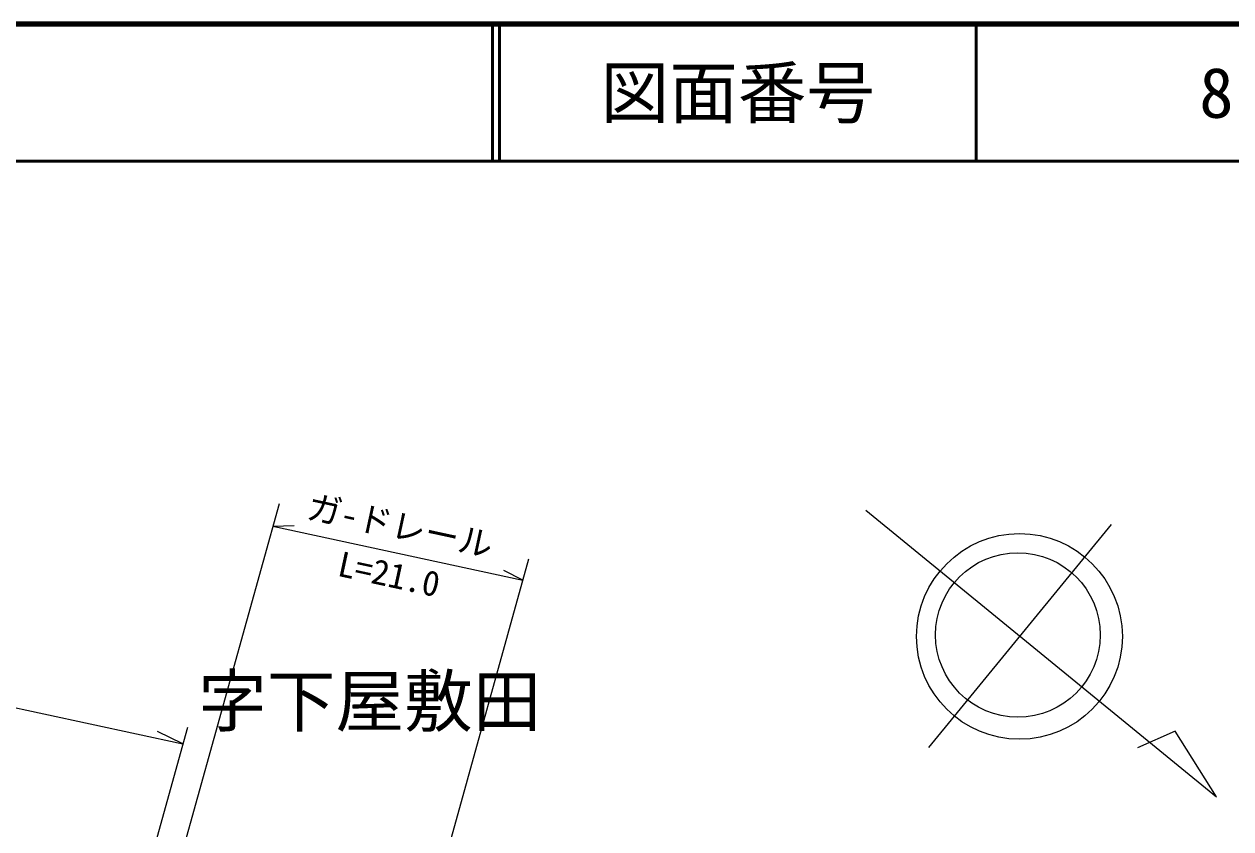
# Model space of a CAD drawing. Units: millimetres, scale not verified. Extents: x 40000 to 680000, y 20000 to 380000.
# Drawn here: x 474614 to 562552, y 321313 to 380000 of the extents above; entities that cross this region are included whole.
import ezdxf
from ezdxf.enums import TextEntityAlignment as Align

# ---------------------------------------------------------------- set-up
doc = ezdxf.new("R2010")
doc.units = ezdxf.units.MM
doc.header["$LTSCALE"] = 1000
for name, color, linetype, lineweight in [('M-BGD', 7, 'Continuous', 13), ('M-STR-HTXT', 7, 'Continuous', 13), ('M-STR-STRC', 7, 'Continuous', 25), ('M-TTL', 2, 'Continuous', 140), ('M-TTL-LINE', 7, 'Continuous', 50)]:
    doc.layers.add(name, color=color, linetype=linetype, lineweight=lineweight)
doc.layers.add('M-TTL-TXT', color=7, linetype='Continuous')
doc.styles.add('ＭＳ ゴシック', font='')
doc.styles.get('ＭＳ ゴシック').set_extended_font_data('MS Gothic')

msp = doc.modelspace()

# ---------------------------------------------------------------- linework, layer by layer
at = {"layer": 'M-STR-HTXT'}
for p, q in [((493195, 345026), (478216, 291209)), ((492742, 343397), (494287, 343446)), ((492742, 343397), (510952, 339461)), ((511376, 340985), (496397, 287168)), ((427924, 340101), (486186, 327509)), ((510952, 339461), (509565, 340144)), ((486523, 328717), (476238, 291767)), ((486186, 327509), (484337, 328420))]:
    msp.add_line(p, q, dxfattribs=at)
at = {"layer": 'M-STR-STRC', "lineweight": 13}
for p, q in [((535954, 344565), (561513, 323644)), ((553825, 343506), (540524, 327256)), ((558500, 328444), (555760, 327222)), ((561513, 323644), (558500, 328444))]:
    msp.add_line(p, q, dxfattribs=at)
for centre, radius in [((547148, 335348), 7500), ((547031, 335455), 6000)]:
    msp.add_circle(centre, radius, dxfattribs=at)
at = {"layer": 'M-TTL'}
msp.add_line((680000, 380000), (40000, 380000), dxfattribs=at)
at = {"layer": 'M-TTL-LINE'}
for p, q in [((508747, 380000), (508747, 370000)), ((509247, 380000), (509247, 370000)), ((543997, 380000), (543997, 370000)), ((40000, 370000), (680000, 370000))]:
    msp.add_line(p, q, dxfattribs=at)

# ---------------------------------------------------------------- texts
at = {"layer": 'M-BGD', "style": 'ＭＳ ゴシック'}
msp.add_text('字下屋敷田', height=3666, dxfattribs=at).set_placement((487298, 327701), align=Align.BOTTOM_LEFT)
at = {"layer": 'M-STR-HTXT', "style": 'ＭＳ ゴシック'}
for s, p in [('ガ-ドレール', (494991, 343434)), ('L=21.0', (497249, 339246))]:
    msp.add_text(s, height=1833, rotation=347.804, dxfattribs=at).set_placement(p, align=Align.BOTTOM_LEFT)
at = {"layer": 'M-TTL-TXT', "style": 'ＭＳ ゴシック'}
for s, p in [('図面番号', (526622, 375000)), ('8', (561497, 375000))]:
    msp.add_text(s, height=3666, dxfattribs=at).set_placement(p, align=Align.MIDDLE_CENTER)

doc.saveas('drawing.dxf')
